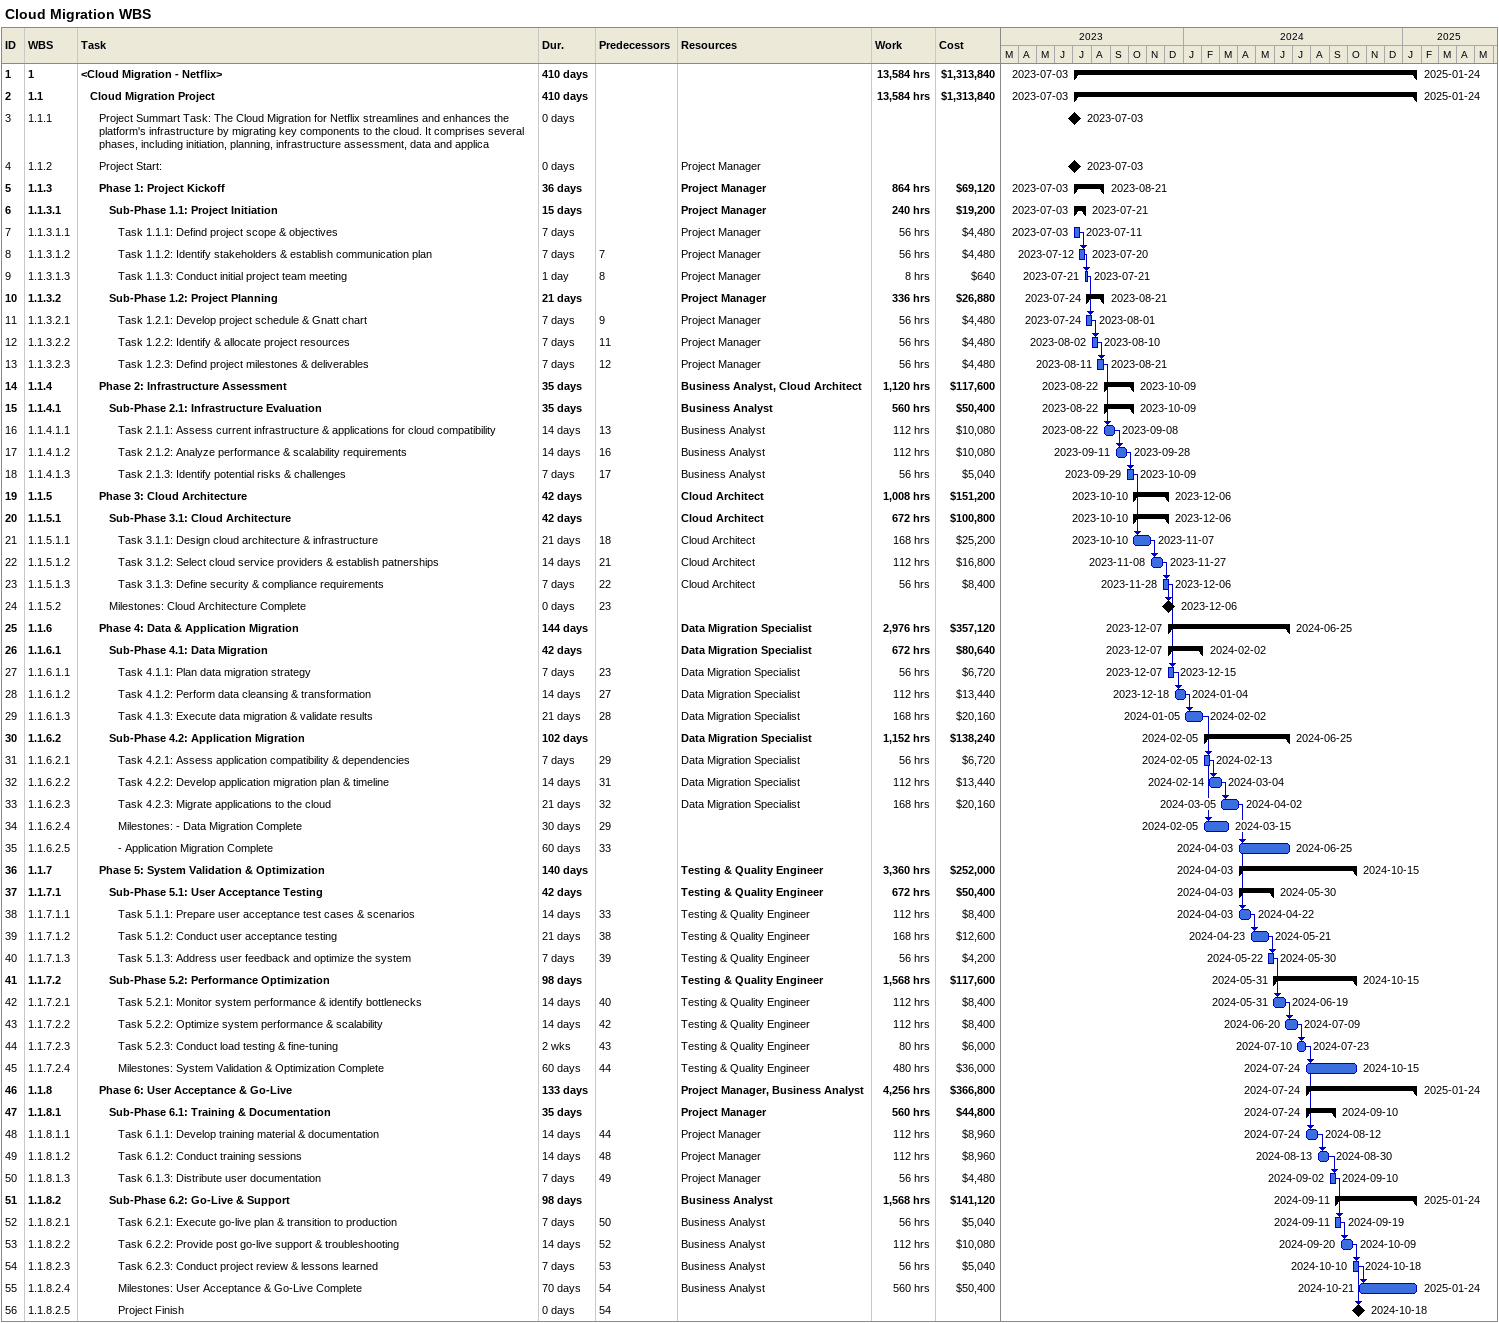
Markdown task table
Cloud Migration WBS

| ID | WBS | Task | Duration | Start | Finish | Predecessors | Resources | Work (h) | Cost ($) |
|---|---|---|---|---|---|---|---|---|---|
| 1 | 1 | **<Cloud Migration - Netflix>** | 410d | 2023-07-03 | 2025-01-24 |  |  | 13584 | 1313840 |
| 2 | 1.1 | **Cloud Migration Project** | 410d | 2023-07-03 | 2025-01-24 |  |  | 13584 | 1313840 |
| 3 | 1.1.1 | Project Summart Task: The Cloud Migration for Netflix streamlines and enhances the platform's infrastructure by migrating key components to the cloud. It comprises several phases, including initiation, planning, infrastructure assessment, data and applica | 0d | 2023-07-03 | 2023-07-03 |  |  |  |  |
| 4 | 1.1.2 | Project Start: | 0d | 2023-07-03 | 2023-07-03 |  | Project Manager |  |  |
| 5 | 1.1.3 | **Phase 1: Project Kickoff** | 36d | 2023-07-03 | 2023-08-21 |  | Project Manager | 864 | 69120 |
| 6 | 1.1.3.1 | **Sub-Phase 1.1: Project Initiation** | 15d | 2023-07-03 | 2023-07-21 |  | Project Manager | 240 | 19200 |
| 7 | 1.1.3.1.1 | Task 1.1.1: Defind project scope & objectives | 7d | 2023-07-03 | 2023-07-11 |  | Project Manager | 56 | 4480 |
| 8 | 1.1.3.1.2 | Task 1.1.2: Identify stakeholders & establish communication plan | 7d | 2023-07-12 | 2023-07-20 | 7 | Project Manager | 56 | 4480 |
| 9 | 1.1.3.1.3 | Task 1.1.3: Conduct initial project team meeting | 1d | 2023-07-21 | 2023-07-21 | 8 | Project Manager | 8 | 640 |
| 10 | 1.1.3.2 | **Sub-Phase 1.2: Project Planning** | 21d | 2023-07-24 | 2023-08-21 |  | Project Manager | 336 | 26880 |
| 11 | 1.1.3.2.1 | Task 1.2.1: Develop project schedule & Gnatt chart | 7d | 2023-07-24 | 2023-08-01 | 9 | Project Manager | 56 | 4480 |
| 12 | 1.1.3.2.2 | Task 1.2.2: Identify & allocate project resources | 7d | 2023-08-02 | 2023-08-10 | 11 | Project Manager | 56 | 4480 |
| 13 | 1.1.3.2.3 | Task 1.2.3: Defind project milestones & deliverables | 7d | 2023-08-11 | 2023-08-21 | 12 | Project Manager | 56 | 4480 |
| 14 | 1.1.4 | **Phase 2: Infrastructure Assessment** | 35d | 2023-08-22 | 2023-10-09 |  | Business Analyst, Cloud Architect | 1120 | 117600 |
| 15 | 1.1.4.1 | **Sub-Phase 2.1: Infrastructure Evaluation** | 35d | 2023-08-22 | 2023-10-09 |  | Business Analyst | 560 | 50400 |
| 16 | 1.1.4.1.1 | Task 2.1.1: Assess current infrastructure & applications for cloud compatibility | 14d | 2023-08-22 | 2023-09-08 | 13 | Business Analyst | 112 | 10080 |
| 17 | 1.1.4.1.2 | Task 2.1.2: Analyze performance & scalability requirements | 14d | 2023-09-11 | 2023-09-28 | 16 | Business Analyst | 112 | 10080 |
| 18 | 1.1.4.1.3 | Task 2.1.3: Identify potential risks & challenges | 7d | 2023-09-29 | 2023-10-09 | 17 | Business Analyst | 56 | 5040 |
| 19 | 1.1.5 | **Phase 3: Cloud Architecture** | 42d | 2023-10-10 | 2023-12-06 |  | Cloud Architect | 1008 | 151200 |
| 20 | 1.1.5.1 | **Sub-Phase 3.1: Cloud Architecture** | 42d | 2023-10-10 | 2023-12-06 |  | Cloud Architect | 672 | 100800 |
| 21 | 1.1.5.1.1 | Task 3.1.1: Design cloud architecture & infrastructure | 21d | 2023-10-10 | 2023-11-07 | 18 | Cloud Architect | 168 | 25200 |
| 22 | 1.1.5.1.2 | Task 3.1.2: Select cloud service providers & establish patnerships | 14d | 2023-11-08 | 2023-11-27 | 21 | Cloud Architect | 112 | 16800 |
| 23 | 1.1.5.1.3 | Task 3.1.3: Define security & compliance requirements | 7d | 2023-11-28 | 2023-12-06 | 22 | Cloud Architect | 56 | 8400 |
| 24 | 1.1.5.2 | Milestones: Cloud Architecture Complete | 0d | 2023-12-06 | 2023-12-06 | 23 |  |  |  |
| 25 | 1.1.6 | **Phase 4: Data & Application Migration** | 144d | 2023-12-07 | 2024-06-25 |  | Data Migration Specialist | 2976 | 357120 |
| 26 | 1.1.6.1 | **Sub-Phase 4.1: Data Migration** | 42d | 2023-12-07 | 2024-02-02 |  | Data Migration Specialist | 672 | 80640 |
| 27 | 1.1.6.1.1 | Task 4.1.1: Plan data migration strategy | 7d | 2023-12-07 | 2023-12-15 | 23 | Data Migration Specialist | 56 | 6720 |
| 28 | 1.1.6.1.2 | Task 4.1.2: Perform data cleansing & transformation | 14d | 2023-12-18 | 2024-01-04 | 27 | Data Migration Specialist | 112 | 13440 |
| 29 | 1.1.6.1.3 | Task 4.1.3: Execute data migration & validate results | 21d | 2024-01-05 | 2024-02-02 | 28 | Data Migration Specialist | 168 | 20160 |
| 30 | 1.1.6.2 | **Sub-Phase 4.2: Application Migration** | 102d | 2024-02-05 | 2024-06-25 |  | Data Migration Specialist | 1152 | 138240 |
| 31 | 1.1.6.2.1 | Task 4.2.1: Assess application compatibility & dependencies | 7d | 2024-02-05 | 2024-02-13 | 29 | Data Migration Specialist | 56 | 6720 |
| 32 | 1.1.6.2.2 | Task 4.2.2: Develop application migration plan & timeline | 14d | 2024-02-14 | 2024-03-04 | 31 | Data Migration Specialist | 112 | 13440 |
| 33 | 1.1.6.2.3 | Task 4.2.3: Migrate applications to the cloud | 21d | 2024-03-05 | 2024-04-02 | 32 | Data Migration Specialist | 168 | 20160 |
| 34 | 1.1.6.2.4 | Milestones: - Data Migration Complete | 30d | 2024-02-05 | 2024-03-15 | 29 |  |  |  |
| 35 | 1.1.6.2.5 | - Application Migration Complete | 60d | 2024-04-03 | 2024-06-25 | 33 |  |  |  |
| 36 | 1.1.7 | **Phase 5: System Validation & Optimization** | 140d | 2024-04-03 | 2024-10-15 |  | Testing & Quality Engineer | 3360 | 252000 |
| 37 | 1.1.7.1 | **Sub-Phase 5.1: User Acceptance Testing** | 42d | 2024-04-03 | 2024-05-30 |  | Testing & Quality Engineer | 672 | 50400 |
| 38 | 1.1.7.1.1 | Task 5.1.1: Prepare user acceptance test cases & scenarios | 14d | 2024-04-03 | 2024-04-22 | 33 | Testing & Quality Engineer | 112 | 8400 |
| 39 | 1.1.7.1.2 | Task 5.1.2: Conduct user acceptance testing | 21d | 2024-04-23 | 2024-05-21 | 38 | Testing & Quality Engineer | 168 | 12600 |
| 40 | 1.1.7.1.3 | Task 5.1.3: Address user feedback and optimize the system | 7d | 2024-05-22 | 2024-05-30 | 39 | Testing & Quality Engineer | 56 | 4200 |
| 41 | 1.1.7.2 | **Sub-Phase 5.2: Performance Optimization** | 98d | 2024-05-31 | 2024-10-15 |  | Testing & Quality Engineer | 1568 | 117600 |
| 42 | 1.1.7.2.1 | Task 5.2.1: Monitor system performance & identify bottlenecks | 14d | 2024-05-31 | 2024-06-19 | 40 | Testing & Quality Engineer | 112 | 8400 |
| 43 | 1.1.7.2.2 | Task 5.2.2: Optimize system performance & scalability | 14d | 2024-06-20 | 2024-07-09 | 42 | Testing & Quality Engineer | 112 | 8400 |
| 44 | 1.1.7.2.3 | Task 5.2.3: Conduct load testing & fine-tuning | 2w | 2024-07-10 | 2024-07-23 | 43 | Testing & Quality Engineer | 80 | 6000 |
| 45 | 1.1.7.2.4 | Milestones: System Validation & Optimization Complete | 60d | 2024-07-24 | 2024-10-15 | 44 | Testing & Quality Engineer | 480 | 36000 |
| 46 | 1.1.8 | **Phase 6: User Acceptance & Go-Live** | 133d | 2024-07-24 | 2025-01-24 |  | Project Manager, Business Analyst | 4256 | 366800 |
| 47 | 1.1.8.1 | **Sub-Phase 6.1: Training & Documentation** | 35d | 2024-07-24 | 2024-09-10 |  | Project Manager | 560 | 44800 |
| 48 | 1.1.8.1.1 | Task 6.1.1: Develop training material & documentation | 14d | 2024-07-24 | 2024-08-12 | 44 | Project Manager | 112 | 8960 |
| 49 | 1.1.8.1.2 | Task 6.1.2: Conduct training sessions | 14d | 2024-08-13 | 2024-08-30 | 48 | Project Manager | 112 | 8960 |
| 50 | 1.1.8.1.3 | Task 6.1.3: Distribute user documentation | 7d | 2024-09-02 | 2024-09-10 | 49 | Project Manager | 56 | 4480 |
| 51 | 1.1.8.2 | **Sub-Phase 6.2: Go-Live & Support** | 98d | 2024-09-11 | 2025-01-24 |  | Business Analyst | 1568 | 141120 |
| 52 | 1.1.8.2.1 | Task 6.2.1: Execute go-live plan & transition to production | 7d | 2024-09-11 | 2024-09-19 | 50 | Business Analyst | 56 | 5040 |
| 53 | 1.1.8.2.2 | Task 6.2.2: Provide post go-live support & troubleshooting | 14d | 2024-09-20 | 2024-10-09 | 52 | Business Analyst | 112 | 10080 |
| 54 | 1.1.8.2.3 | Task 6.2.3: Conduct project review & lessons learned | 7d | 2024-10-10 | 2024-10-18 | 53 | Business Analyst | 56 | 5040 |
| 55 | 1.1.8.2.4 | Milestones: User Acceptance & Go-Live Complete | 70d | 2024-10-21 | 2025-01-24 | 54 | Business Analyst | 560 | 50400 |
| 56 | 1.1.8.2.5 | Project Finish | 0d | 2024-10-18 | 2024-10-18 | 54 |  |  |  |
